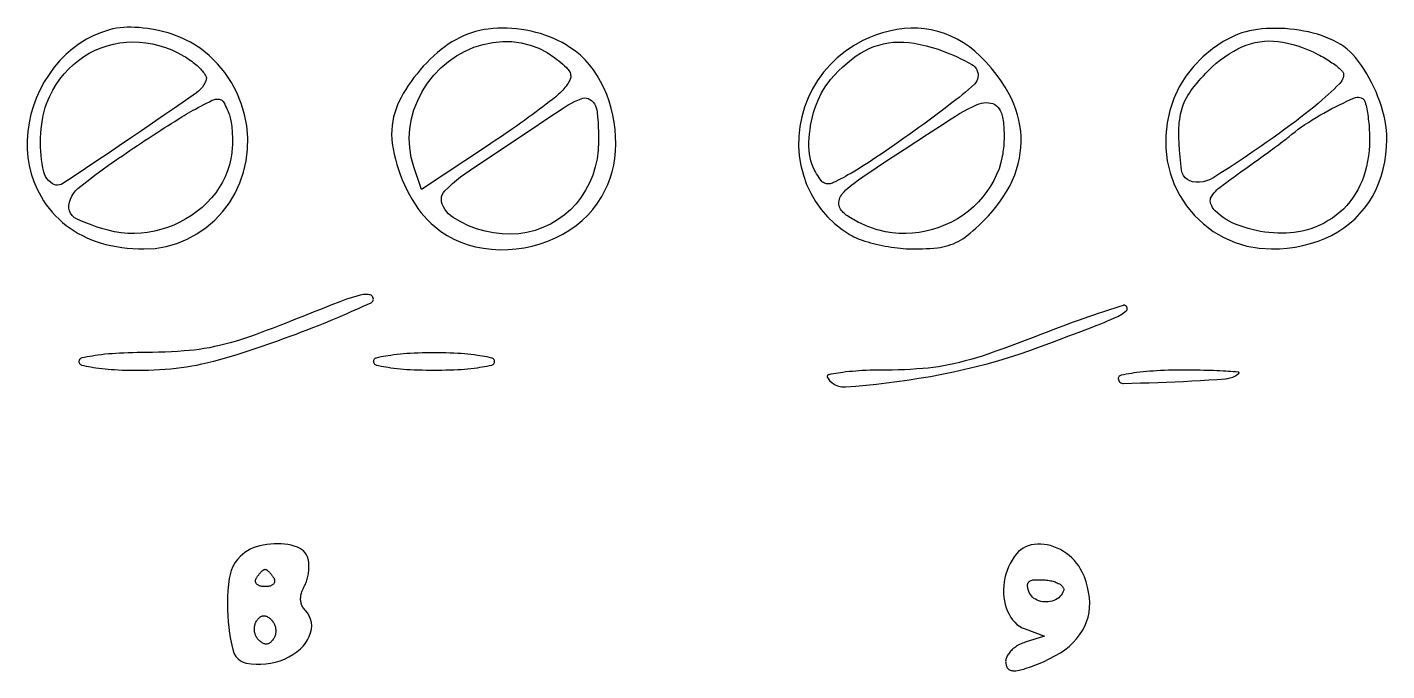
# Model space of a CAD drawing. Header units: millimetres. Extents: x -134 to 134, y -49 to 49.
# Drawn here: x 36.55 to 52.68, y 10.05 to 17.69 of the extents above; entities that cross this region are included whole.
import ezdxf

# ---------------------------------------------------------------- set-up
doc = ezdxf.new("R2010")
doc.units = ezdxf.units.MM
doc.header["$LTSCALE"] = 10
doc.header["$MEASUREMENT"] = 0

# ---------------------------------------------------------------- blocks, each defined once
blk = doc.blocks.new('DT0B-ULTRA_v_1')
at = {"color": 7, "linetype": 'Continuous', "lineweight": -3}
for points in [[(37.526, 17.662, 0), (37.431, 17.631, 0), (37.339, 17.594, 0), (37.251, 17.549, 0), (37.166, 17.496, 0), (37.086, 17.437, 0), (37.011, 17.372, 0), (36.938, 17.297, 0), (36.87, 17.218, 0), (36.808, 17.133, 0), (36.752, 17.045, 0), (36.702, 16.953, 0), (36.659, 16.857, 0), (36.623, 16.759, 0), (36.593, 16.659, 0), (36.571, 16.557, 0), (36.556, 16.453, 0), (36.549, 16.349, 0), (36.549, 16.245, 0), (36.556, 16.146, 0), (36.572, 16.049, 0), (36.596, 15.953, 0), (36.627, 15.859, 0), (36.667, 15.768, 0), (36.713, 15.681, 0), (36.743, 15.632, 0), (36.776, 15.585, 0), (36.811, 15.54, 0), (36.847, 15.496, 0), (36.886, 15.454, 0), (36.927, 15.414, 0), (36.969, 15.376, 0), (37.013, 15.34, 0), (37.058, 15.306, 0), (37.106, 15.275, 0), (37.154, 15.245, 0), (37.204, 15.218, 0), (37.258, 15.192, 0), (37.313, 15.169, 0), (37.369, 15.148, 0), (37.426, 15.129, 0), (37.484, 15.113, 0), (37.542, 15.1, 0), (37.607, 15.088, 0), (37.672, 15.078, 0), (37.737, 15.07, 0), (37.802, 15.065, 0), (37.868, 15.061, 0), (37.933, 15.06, 0), (38.066, 15.067, 0), (38.197, 15.089, 0), (38.325, 15.125, 0), (38.448, 15.175, 0), (38.564, 15.239, 0), (38.673, 15.314, 0), (38.775, 15.402, 0), (38.867, 15.501, 0), (38.948, 15.608, 0), (39.017, 15.724, 0), (39.073, 15.846, 0), (39.116, 15.973, 0), (39.146, 16.108, 0), (39.163, 16.245, 0), (39.166, 16.383, 0), (39.154, 16.52, 0), (39.129, 16.656, 0), (39.09, 16.788, 0), (39.038, 16.916, 0), (38.973, 17.038, 0), (38.896, 17.153, 0), (38.807, 17.259, 0), (38.709, 17.356, 0), (38.601, 17.442, 0), (38.564, 17.468, 0), (38.525, 17.493, 0), (38.486, 17.515, 0), (38.445, 17.536, 0), (38.404, 17.556, 0), (38.362, 17.574, 0), (38.315, 17.592, 0), (38.268, 17.608, 0), (38.22, 17.624, 0), (38.171, 17.637, 0), (38.122, 17.65, 0), (38.073, 17.66, 0), (38.024, 17.67, 0), (37.976, 17.677, 0), (37.927, 17.683, 0), (37.877, 17.688, 0), (37.828, 17.691, 0), (37.779, 17.693, 0), (37.736, 17.693, 0), (37.694, 17.69, 0), (37.651, 17.686, 0), (37.609, 17.68, 0), (37.567, 17.672, 0), (37.526, 17.662, 0)], [(41.728, 17.59, 0), (41.681, 17.568, 0), (41.635, 17.544, 0), (41.59, 17.518, 0), (41.546, 17.49, 0), (41.504, 17.46, 0), (41.463, 17.428, 0), (41.418, 17.391, 0), (41.374, 17.352, 0), (41.332, 17.312, 0), (41.29, 17.271, 0), (41.25, 17.229, 0), (41.212, 17.185, 0), (41.175, 17.141, 0), (41.139, 17.096, 0), (41.105, 17.049, 0), (41.072, 17.002, 0), (41.041, 16.953, 0), (41.011, 16.904, 0), (40.987, 16.86, 0), (40.965, 16.815, 0), (40.945, 16.77, 0), (40.927, 16.723, 0), (40.912, 16.676, 0), (40.898, 16.627, 0), (40.887, 16.576, 0), (40.879, 16.524, 0), (40.875, 16.471, 0), (40.874, 16.418, 0), (40.876, 16.365, 0), (40.881, 16.313, 0), (40.891, 16.25, 0), (40.904, 16.187, 0), (40.918, 16.125, 0), (40.935, 16.064, 0), (40.954, 16.003, 0), (40.975, 15.943, 0), (41, 15.882, 0), (41.026, 15.821, 0), (41.055, 15.762, 0), (41.085, 15.703, 0), (41.118, 15.646, 0), (41.153, 15.59, 0), (41.186, 15.541, 0), (41.222, 15.494, 0), (41.26, 15.449, 0), (41.3, 15.405, 0), (41.342, 15.364, 0), (41.386, 15.325, 0), (41.458, 15.269, 0), (41.534, 15.219, 0), (41.614, 15.176, 0), (41.697, 15.139, 0), (41.782, 15.109, 0), (41.87, 15.086, 0), (41.965, 15.068, 0), (42.061, 15.056, 0), (42.158, 15.051, 0), (42.255, 15.052, 0), (42.351, 15.06, 0), (42.447, 15.074, 0), (42.542, 15.094, 0), (42.636, 15.121, 0), (42.728, 15.153, 0), (42.817, 15.192, 0), (42.904, 15.236, 0), (42.988, 15.286, 0), (43.063, 15.339, 0), (43.134, 15.398, 0), (43.201, 15.461, 0), (43.262, 15.53, 0), (43.317, 15.604, 0), (43.367, 15.681, 0), (43.406, 15.752, 0), (43.439, 15.825, 0), (43.468, 15.9, 0), (43.491, 15.977, 0), (43.509, 16.055, 0), (43.522, 16.134, 0), (43.53, 16.22, 0), (43.534, 16.306, 0), (43.532, 16.393, 0), (43.526, 16.478, 0), (43.515, 16.564, 0), (43.5, 16.649, 0), (43.48, 16.731, 0), (43.455, 16.813, 0), (43.426, 16.893, 0), (43.392, 16.971, 0), (43.354, 17.047, 0), (43.312, 17.121, 0), (43.269, 17.186, 0), (43.222, 17.247, 0), (43.17, 17.305, 0), (43.114, 17.359, 0), (43.054, 17.408, 0), (42.99, 17.453, 0), (42.944, 17.482, 0), (42.896, 17.51, 0), (42.847, 17.535, 0), (42.797, 17.558, 0), (42.746, 17.579, 0), (42.694, 17.598, 0), (42.639, 17.616, 0), (42.584, 17.631, 0), (42.528, 17.645, 0), (42.471, 17.656, 0), (42.414, 17.665, 0), (42.357, 17.673, 0), (42.301, 17.678, 0), (42.245, 17.681, 0), (42.189, 17.681, 0), (42.133, 17.68, 0), (42.077, 17.677, 0), (42.021, 17.671, 0), (41.971, 17.664, 0), (41.921, 17.654, 0), (41.871, 17.642, 0), (41.823, 17.627, 0), (41.775, 17.61, 0), (41.728, 17.59, 0)], [(46.458, 17.53, 0), (46.354, 17.471, 0), (46.256, 17.405, 0), (46.163, 17.33, 0), (46.078, 17.247, 0), (46, 17.157, 0), (45.929, 17.061, 0), (45.868, 16.96, 0), (45.816, 16.853, 0), (45.774, 16.743, 0), (45.741, 16.629, 0), (45.718, 16.513, 0), (45.706, 16.395, 0), (45.704, 16.279, 0), (45.712, 16.164, 0), (45.731, 16.049, 0), (45.76, 15.937, 0), (45.799, 15.827, 0), (45.848, 15.722, 0), (45.905, 15.623, 0), (45.972, 15.529, 0), (46.047, 15.442, 0), (46.129, 15.363, 0), (46.219, 15.291, 0), (46.315, 15.228, 0), (46.338, 15.215, 0), (46.361, 15.203, 0), (46.385, 15.192, 0), (46.409, 15.182, 0), (46.434, 15.172, 0), (46.458, 15.164, 0), (46.491, 15.153, 0), (46.524, 15.143, 0), (46.558, 15.134, 0), (46.591, 15.125, 0), (46.624, 15.117, 0), (46.658, 15.109, 0), (46.694, 15.102, 0), (46.731, 15.095, 0), (46.767, 15.088, 0), (46.804, 15.082, 0), (46.84, 15.077, 0), (46.877, 15.072, 0), (46.911, 15.069, 0), (46.945, 15.066, 0), (46.979, 15.063, 0), (47.014, 15.061, 0), (47.048, 15.06, 0), (47.083, 15.06, 0), (47.128, 15.06, 0), (47.173, 15.062, 0), (47.218, 15.064, 0), (47.263, 15.067, 0), (47.308, 15.07, 0), (47.353, 15.075, 0), (47.385, 15.079, 0), (47.417, 15.084, 0), (47.448, 15.092, 0), (47.479, 15.1, 0), (47.51, 15.111, 0), (47.54, 15.122, 0), (47.569, 15.135, 0), (47.598, 15.15, 0), (47.626, 15.165, 0), (47.653, 15.182, 0), (47.68, 15.201, 0), (47.705, 15.22, 0), (47.74, 15.249, 0), (47.774, 15.278, 0), (47.808, 15.308, 0), (47.842, 15.339, 0), (47.874, 15.37, 0), (47.907, 15.402, 0), (47.958, 15.455, 0), (48.008, 15.512, 0), (48.055, 15.57, 0), (48.099, 15.63, 0), (48.141, 15.692, 0), (48.18, 15.755, 0), (48.213, 15.815, 0), (48.242, 15.877, 0), (48.268, 15.94, 0), (48.291, 16.004, 0), (48.31, 16.07, 0), (48.325, 16.137, 0), (48.335, 16.201, 0), (48.342, 16.265, 0), (48.345, 16.33, 0), (48.344, 16.395, 0), (48.34, 16.46, 0), (48.331, 16.524, 0), (48.319, 16.589, 0), (48.302, 16.653, 0), (48.283, 16.716, 0), (48.259, 16.778, 0), (48.233, 16.838, 0), (48.203, 16.897, 0), (48.155, 16.98, 0), (48.103, 17.059, 0), (48.047, 17.137, 0), (47.988, 17.211, 0), (47.925, 17.282, 0), (47.859, 17.35, 0), (47.796, 17.407, 0), (47.73, 17.459, 0), (47.66, 17.507, 0), (47.587, 17.549, 0), (47.512, 17.586, 0), (47.434, 17.617, 0), (47.357, 17.642, 0), (47.278, 17.661, 0), (47.198, 17.674, 0), (47.117, 17.68, 0), (47.036, 17.681, 0), (46.956, 17.676, 0), (46.869, 17.664, 0), (46.784, 17.647, 0), (46.7, 17.625, 0), (46.617, 17.598, 0), (46.537, 17.566, 0), (46.458, 17.53, 0)], [(50.877, 17.59, 0), (50.742, 17.521, 0), (50.616, 17.437, 0), (50.499, 17.341, 0), (50.394, 17.232, 0), (50.301, 17.112, 0), (50.222, 16.983, 0), (50.157, 16.846, 0), (50.109, 16.704, 0), (50.076, 16.557, 0), (50.06, 16.407, 0), (50.061, 16.256, 0), (50.078, 16.107, 0), (50.112, 15.964, 0), (50.161, 15.825, 0), (50.227, 15.694, 0), (50.307, 15.571, 0), (50.401, 15.458, 0), (50.507, 15.357, 0), (50.624, 15.269, 0), (50.75, 15.195, 0), (50.884, 15.137, 0), (51.024, 15.094, 0), (51.169, 15.069, 0), (51.315, 15.06, 0), (51.409, 15.063, 0), (51.502, 15.07, 0), (51.595, 15.083, 0), (51.688, 15.101, 0), (51.779, 15.124, 0), (51.868, 15.153, 0), (51.949, 15.183, 0), (52.027, 15.22, 0), (52.102, 15.262, 0), (52.174, 15.309, 0), (52.243, 15.362, 0), (52.307, 15.419, 0), (52.366, 15.479, 0), (52.421, 15.544, 0), (52.47, 15.612, 0), (52.514, 15.684, 0), (52.553, 15.758, 0), (52.587, 15.836, 0), (52.616, 15.92, 0), (52.641, 16.006, 0), (52.66, 16.094, 0), (52.673, 16.182, 0), (52.682, 16.271, 0), (52.684, 16.361, 0), (52.683, 16.417, 0), (52.679, 16.472, 0), (52.673, 16.527, 0), (52.664, 16.582, 0), (52.652, 16.637, 0), (52.639, 16.69, 0), (52.621, 16.75, 0), (52.601, 16.809, 0), (52.579, 16.867, 0), (52.556, 16.924, 0), (52.53, 16.981, 0), (52.503, 17.037, 0), (52.475, 17.089, 0), (52.446, 17.14, 0), (52.415, 17.19, 0), (52.382, 17.239, 0), (52.347, 17.287, 0), (52.311, 17.334, 0), (52.281, 17.369, 0), (52.248, 17.402, 0), (52.213, 17.433, 0), (52.176, 17.462, 0), (52.138, 17.488, 0), (52.097, 17.512, 0), (52.051, 17.535, 0), (52.005, 17.556, 0), (51.957, 17.576, 0), (51.909, 17.594, 0), (51.86, 17.609, 0), (51.81, 17.623, 0), (51.755, 17.636, 0), (51.7, 17.647, 0), (51.645, 17.657, 0), (51.589, 17.665, 0), (51.533, 17.671, 0), (51.477, 17.676, 0), (51.422, 17.678, 0), (51.367, 17.679, 0), (51.312, 17.678, 0), (51.257, 17.676, 0), (51.203, 17.672, 0), (51.148, 17.666, 0), (51.102, 17.659, 0), (51.055, 17.65, 0), (51.01, 17.638, 0), (50.965, 17.624, 0), (50.92, 17.608, 0), (50.877, 17.59, 0)], [(38.406, 17.35, 0), (38.426, 17.339, 0), (38.445, 17.327, 0), (38.464, 17.314, 0), (38.482, 17.301, 0), (38.501, 17.288, 0), (38.519, 17.275, 0), (38.534, 17.262, 0), (38.55, 17.25, 0), (38.565, 17.236, 0), (38.58, 17.223, 0), (38.594, 17.209, 0), (38.608, 17.194, 0), (38.619, 17.183, 0), (38.629, 17.171, 0), (38.638, 17.159, 0), (38.648, 17.146, 0), (38.657, 17.133, 0), (38.665, 17.12, 0), (38.67, 17.112, 0), (38.673, 17.104, 0), (38.675, 17.095, 0), (38.675, 17.086, 0), (38.674, 17.076, 0), (38.672, 17.068, 0), (38.66, 17.037, 0), (38.646, 17.008, 0), (38.628, 16.981, 0), (38.607, 16.956, 0), (38.583, 16.933, 0), (38.558, 16.913, 0), (38.428, 16.822, 0), (38.298, 16.732, 0), (38.168, 16.643, 0), (38.037, 16.553, 0), (37.907, 16.464, 0), (37.776, 16.376, 0), (37.642, 16.285, 0), (37.508, 16.195, 0), (37.374, 16.105, 0), (37.239, 16.015, 0), (37.105, 15.925, 0), (36.97, 15.836, 0), (36.951, 15.826, 0), (36.931, 15.82, 0), (36.91, 15.817, 0), (36.888, 15.819, 0), (36.868, 15.825, 0), (36.849, 15.834, 0), (36.824, 15.851, 0), (36.802, 15.872, 0), (36.783, 15.895, 0), (36.767, 15.921, 0), (36.755, 15.948, 0), (36.746, 15.977, 0), (36.735, 16.025, 0), (36.727, 16.073, 0), (36.719, 16.122, 0), (36.714, 16.17, 0), (36.71, 16.219, 0), (36.707, 16.268, 0), (36.707, 16.323, 0), (36.708, 16.378, 0), (36.71, 16.433, 0), (36.715, 16.487, 0), (36.721, 16.542, 0), (36.729, 16.596, 0), (36.738, 16.644, 0), (36.749, 16.691, 0), (36.763, 16.738, 0), (36.778, 16.784, 0), (36.796, 16.829, 0), (36.816, 16.874, 0), (36.852, 16.944, 0), (36.893, 17.012, 0), (36.938, 17.076, 0), (36.988, 17.138, 0), (37.041, 17.196, 0), (37.099, 17.25, 0), (37.158, 17.299, 0), (37.221, 17.344, 0), (37.286, 17.384, 0), (37.355, 17.419, 0), (37.426, 17.449, 0), (37.499, 17.473, 0), (37.573, 17.493, 0), (37.649, 17.507, 0), (37.726, 17.515, 0), (37.803, 17.518, 0), (37.881, 17.516, 0), (37.957, 17.508, 0), (38.036, 17.494, 0), (38.113, 17.475, 0), (38.19, 17.451, 0), (38.264, 17.422, 0), (38.336, 17.389, 0), (38.406, 17.35, 0)], [(42.811, 17.329, 0), (42.834, 17.311, 0), (42.858, 17.292, 0), (42.881, 17.273, 0), (42.904, 17.254, 0), (42.926, 17.234, 0), (42.948, 17.214, 0), (42.959, 17.203, 0), (42.969, 17.192, 0), (42.977, 17.18, 0), (42.984, 17.167, 0), (42.991, 17.153, 0), (42.995, 17.139, 0), (42.998, 17.126, 0), (42.999, 17.114, 0), (42.999, 17.101, 0), (42.997, 17.088, 0), (42.993, 17.076, 0), (42.988, 17.064, 0), (42.978, 17.046, 0), (42.967, 17.029, 0), (42.956, 17.011, 0), (42.944, 16.994, 0), (42.931, 16.978, 0), (42.918, 16.961, 0), (42.904, 16.944, 0), (42.888, 16.928, 0), (42.872, 16.911, 0), (42.856, 16.896, 0), (42.838, 16.881, 0), (42.821, 16.866, 0), (42.783, 16.836, 0), (42.744, 16.806, 0), (42.706, 16.777, 0), (42.667, 16.747, 0), (42.628, 16.718, 0), (42.589, 16.689, 0), (42.543, 16.654, 0), (42.496, 16.62, 0), (42.449, 16.586, 0), (42.402, 16.552, 0), (42.355, 16.519, 0), (42.307, 16.485, 0), (42.256, 16.45, 0), (42.205, 16.415, 0), (42.154, 16.38, 0), (42.103, 16.346, 0), (42.052, 16.312, 0), (42, 16.277, 0), (41.227, 15.767, 0), (41.137, 16.036, 0), (41.107, 16.147, 0), (41.088, 16.26, 0), (41.083, 16.375, 0), (41.089, 16.489, 0), (41.108, 16.603, 0), (41.139, 16.713, 0), (41.183, 16.824, 0), (41.237, 16.93, 0), (41.301, 17.03, 0), (41.375, 17.123, 0), (41.457, 17.209, 0), (41.548, 17.286, 0), (41.643, 17.352, 0), (41.745, 17.408, 0), (41.851, 17.454, 0), (41.962, 17.488, 0), (42.076, 17.511, 0), (42.191, 17.523, 0), (42.301, 17.522, 0), (42.411, 17.508, 0), (42.518, 17.481, 0), (42.621, 17.442, 0), (42.719, 17.391, 0), (42.811, 17.329, 0)], [(47.497, 17.378, 0), (47.541, 17.359, 0), (47.586, 17.339, 0), (47.63, 17.318, 0), (47.674, 17.296, 0), (47.717, 17.273, 0), (47.76, 17.25, 0), (47.778, 17.237, 0), (47.795, 17.222, 0), (47.809, 17.204, 0), (47.82, 17.185, 0), (47.828, 17.163, 0), (47.833, 17.141, 0), (47.834, 17.119, 0), (47.832, 17.096, 0), (47.826, 17.075, 0), (47.817, 17.054, 0), (47.805, 17.035, 0), (47.79, 17.018, 0), (47.755, 16.985, 0), (47.72, 16.952, 0), (47.683, 16.92, 0), (47.646, 16.889, 0), (47.609, 16.859, 0), (47.57, 16.829, 0), (47.507, 16.781, 0), (47.443, 16.733, 0), (47.38, 16.685, 0), (47.316, 16.638, 0), (47.252, 16.59, 0), (47.188, 16.543, 0), (47.13, 16.501, 0), (47.071, 16.458, 0), (47.013, 16.416, 0), (46.954, 16.375, 0), (46.895, 16.333, 0), (46.836, 16.292, 0), (46.785, 16.257, 0), (46.734, 16.222, 0), (46.683, 16.187, 0), (46.632, 16.153, 0), (46.58, 16.118, 0), (46.529, 16.084, 0), (46.49, 16.059, 0), (46.45, 16.034, 0), (46.41, 16.009, 0), (46.37, 15.985, 0), (46.33, 15.961, 0), (46.289, 15.938, 0), (46.261, 15.922, 0), (46.233, 15.906, 0), (46.204, 15.891, 0), (46.175, 15.876, 0), (46.146, 15.861, 0), (46.117, 15.847, 0), (46.104, 15.841, 0), (46.091, 15.837, 0), (46.077, 15.834, 0), (46.063, 15.833, 0), (46.049, 15.833, 0), (46.035, 15.834, 0), (46.022, 15.837, 0), (46.01, 15.841, 0), (45.999, 15.847, 0), (45.989, 15.854, 0), (45.98, 15.862, 0), (45.971, 15.872, 0), (45.957, 15.892, 0), (45.944, 15.912, 0), (45.931, 15.933, 0), (45.918, 15.953, 0), (45.906, 15.974, 0), (45.894, 15.996, 0), (45.877, 16.032, 0), (45.861, 16.069, 0), (45.849, 16.108, 0), (45.839, 16.147, 0), (45.833, 16.187, 0), (45.829, 16.228, 0), (45.827, 16.277, 0), (45.827, 16.327, 0), (45.829, 16.377, 0), (45.833, 16.427, 0), (45.839, 16.476, 0), (45.846, 16.526, 0), (45.856, 16.577, 0), (45.868, 16.628, 0), (45.882, 16.679, 0), (45.898, 16.729, 0), (45.916, 16.779, 0), (45.935, 16.827, 0), (45.955, 16.871, 0), (45.977, 16.914, 0), (46.001, 16.955, 0), (46.027, 16.995, 0), (46.055, 17.034, 0), (46.084, 17.072, 0), (46.13, 17.124, 0), (46.178, 17.174, 0), (46.227, 17.222, 0), (46.279, 17.267, 0), (46.333, 17.311, 0), (46.388, 17.352, 0), (46.437, 17.385, 0), (46.489, 17.414, 0), (46.542, 17.44, 0), (46.597, 17.462, 0), (46.654, 17.48, 0), (46.711, 17.495, 0), (46.771, 17.506, 0), (46.831, 17.513, 0), (46.892, 17.516, 0), (46.953, 17.515, 0), (47.014, 17.511, 0), (47.074, 17.502, 0), (47.146, 17.488, 0), (47.218, 17.471, 0), (47.289, 17.452, 0), (47.359, 17.43, 0), (47.428, 17.405, 0), (47.497, 17.378, 0)], [(51.867, 17.37, 0), (51.887, 17.36, 0), (51.907, 17.349, 0), (51.926, 17.339, 0), (51.945, 17.327, 0), (51.965, 17.316, 0), (51.984, 17.304, 0), (52, 17.294, 0), (52.017, 17.283, 0), (52.033, 17.271, 0), (52.05, 17.26, 0), (52.066, 17.248, 0), (52.082, 17.236, 0), (52.094, 17.226, 0), (52.106, 17.215, 0), (52.118, 17.205, 0), (52.13, 17.194, 0), (52.142, 17.183, 0), (52.153, 17.172, 0), (52.158, 17.167, 0), (52.163, 17.16, 0), (52.166, 17.154, 0), (52.169, 17.146, 0), (52.17, 17.139, 0), (52.171, 17.131, 0), (52.169, 17.112, 0), (52.166, 17.093, 0), (52.159, 17.074, 0), (52.151, 17.057, 0), (52.14, 17.04, 0), (52.127, 17.026, 0), (52.093, 16.992, 0), (52.059, 16.958, 0), (52.024, 16.925, 0), (51.989, 16.893, 0), (51.954, 16.861, 0), (51.918, 16.829, 0), (51.868, 16.786, 0), (51.818, 16.745, 0), (51.768, 16.703, 0), (51.717, 16.663, 0), (51.665, 16.623, 0), (51.613, 16.583, 0), (51.544, 16.532, 0), (51.475, 16.481, 0), (51.405, 16.43, 0), (51.335, 16.38, 0), (51.265, 16.33, 0), (51.194, 16.281, 0), (51.1, 16.215, 0), (51.005, 16.151, 0), (50.909, 16.087, 0), (50.813, 16.025, 0), (50.716, 15.963, 0), (50.619, 15.902, 0), (50.582, 15.882, 0), (50.544, 15.867, 0), (50.504, 15.857, 0), (50.463, 15.852, 0), (50.421, 15.852, 0), (50.38, 15.858, 0), (50.348, 15.867, 0), (50.318, 15.884, 0), (50.292, 15.906, 0), (50.272, 15.932, 0), (50.257, 15.963, 0), (50.249, 15.996, 0), (50.24, 16.074, 0), (50.232, 16.152, 0), (50.225, 16.231, 0), (50.221, 16.309, 0), (50.218, 16.388, 0), (50.217, 16.467, 0), (50.218, 16.499, 0), (50.22, 16.531, 0), (50.222, 16.563, 0), (50.226, 16.595, 0), (50.231, 16.627, 0), (50.236, 16.659, 0), (50.243, 16.688, 0), (50.25, 16.716, 0), (50.259, 16.744, 0), (50.269, 16.772, 0), (50.28, 16.799, 0), (50.293, 16.826, 0), (50.308, 16.855, 0), (50.324, 16.883, 0), (50.341, 16.911, 0), (50.359, 16.938, 0), (50.378, 16.964, 0), (50.398, 16.99, 0), (50.425, 17.022, 0), (50.452, 17.054, 0), (50.48, 17.086, 0), (50.508, 17.117, 0), (50.537, 17.148, 0), (50.567, 17.178, 0), (50.613, 17.222, 0), (50.66, 17.264, 0), (50.71, 17.304, 0), (50.761, 17.341, 0), (50.813, 17.377, 0), (50.867, 17.41, 0), (50.915, 17.437, 0), (50.965, 17.46, 0), (51.016, 17.48, 0), (51.068, 17.497, 0), (51.122, 17.51, 0), (51.176, 17.52, 0), (51.231, 17.526, 0), (51.286, 17.529, 0), (51.341, 17.528, 0), (51.396, 17.524, 0), (51.451, 17.516, 0), (51.505, 17.505, 0), (51.568, 17.489, 0), (51.63, 17.47, 0), (51.69, 17.449, 0), (51.75, 17.425, 0), (51.809, 17.399, 0), (51.867, 17.37, 0)], [(38.966, 16.13, 0), (38.949, 16.058, 0), (38.927, 15.987, 0), (38.9, 15.918, 0), (38.867, 15.851, 0), (38.829, 15.788, 0), (38.786, 15.727, 0), (38.736, 15.666, 0), (38.682, 15.608, 0), (38.625, 15.554, 0), (38.564, 15.504, 0), (38.5, 15.458, 0), (38.433, 15.416, 0), (38.362, 15.377, 0), (38.289, 15.344, 0), (38.213, 15.314, 0), (38.136, 15.29, 0), (38.058, 15.27, 0), (37.978, 15.256, 0), (37.9, 15.247, 0), (37.821, 15.243, 0), (37.742, 15.245, 0), (37.664, 15.252, 0), (37.586, 15.264, 0), (37.509, 15.282, 0), (37.445, 15.3, 0), (37.381, 15.32, 0), (37.318, 15.342, 0), (37.256, 15.366, 0), (37.195, 15.391, 0), (37.134, 15.418, 0), (37.106, 15.435, 0), (37.083, 15.456, 0), (37.064, 15.483, 0), (37.051, 15.512, 0), (37.044, 15.543, 0), (37.044, 15.576, 0), (37.05, 15.614, 0), (37.061, 15.651, 0), (37.078, 15.687, 0), (37.098, 15.72, 0), (37.123, 15.75, 0), (37.151, 15.776, 0), (37.222, 15.834, 0), (37.294, 15.89, 0), (37.366, 15.946, 0), (37.44, 16, 0), (37.514, 16.053, 0), (37.588, 16.106, 0), (37.633, 16.137, 0), (37.678, 16.167, 0), (37.723, 16.198, 0), (37.768, 16.228, 0), (37.813, 16.259, 0), (37.858, 16.289, 0), (37.904, 16.319, 0), (37.95, 16.35, 0), (37.996, 16.38, 0), (38.043, 16.41, 0), (38.089, 16.44, 0), (38.135, 16.47, 0), (38.176, 16.497, 0), (38.218, 16.523, 0), (38.259, 16.549, 0), (38.3, 16.575, 0), (38.342, 16.601, 0), (38.383, 16.627, 0), (38.41, 16.643, 0), (38.437, 16.659, 0), (38.464, 16.675, 0), (38.491, 16.691, 0), (38.518, 16.706, 0), (38.545, 16.721, 0), (38.578, 16.739, 0), (38.611, 16.757, 0), (38.645, 16.774, 0), (38.678, 16.791, 0), (38.712, 16.808, 0), (38.745, 16.825, 0), (38.758, 16.83, 0), (38.771, 16.834, 0), (38.785, 16.837, 0), (38.799, 16.839, 0), (38.813, 16.839, 0), (38.827, 16.838, 0), (38.838, 16.836, 0), (38.849, 16.831, 0), (38.859, 16.826, 0), (38.868, 16.818, 0), (38.876, 16.81, 0), (38.882, 16.8, 0), (38.893, 16.779, 0), (38.904, 16.757, 0), (38.914, 16.736, 0), (38.924, 16.714, 0), (38.933, 16.692, 0), (38.942, 16.67, 0), (38.948, 16.652, 0), (38.953, 16.635, 0), (38.958, 16.617, 0), (38.963, 16.599, 0), (38.966, 16.581, 0), (38.97, 16.562, 0), (38.973, 16.539, 0), (38.976, 16.515, 0), (38.978, 16.491, 0), (38.98, 16.467, 0), (38.982, 16.444, 0), (38.983, 16.42, 0), (38.984, 16.395, 0), (38.985, 16.369, 0), (38.985, 16.344, 0), (38.984, 16.319, 0), (38.984, 16.293, 0), (38.982, 16.268, 0), (38.981, 16.245, 0), (38.979, 16.222, 0), (38.976, 16.199, 0), (38.973, 16.176, 0), (38.97, 16.153, 0), (38.966, 16.13, 0)], [(43.33, 16.331, 0), (43.326, 16.231, 0), (43.312, 16.131, 0), (43.291, 16.033, 0), (43.261, 15.937, 0), (43.222, 15.845, 0), (43.176, 15.756, 0), (43.124, 15.673, 0), (43.063, 15.597, 0), (42.996, 15.526, 0), (42.923, 15.462, 0), (42.844, 15.405, 0), (42.759, 15.356, 0), (42.67, 15.314, 0), (42.576, 15.281, 0), (42.48, 15.257, 0), (42.383, 15.241, 0), (42.284, 15.235, 0), (42.185, 15.238, 0), (42.083, 15.25, 0), (41.982, 15.271, 0), (41.883, 15.3, 0), (41.787, 15.336, 0), (41.694, 15.381, 0), (41.605, 15.433, 0), (41.576, 15.453, 0), (41.55, 15.477, 0), (41.526, 15.503, 0), (41.506, 15.531, 0), (41.488, 15.561, 0), (41.474, 15.593, 0), (41.466, 15.621, 0), (41.464, 15.649, 0), (41.467, 15.677, 0), (41.475, 15.704, 0), (41.489, 15.729, 0), (41.507, 15.751, 0), (41.551, 15.794, 0), (41.597, 15.836, 0), (41.645, 15.876, 0), (41.693, 15.915, 0), (41.743, 15.952, 0), (41.793, 15.987, 0), (41.977, 16.111, 0), (42.161, 16.234, 0), (42.345, 16.357, 0), (42.529, 16.48, 0), (42.714, 16.603, 0), (42.898, 16.725, 0), (42.934, 16.748, 0), (42.97, 16.77, 0), (43.007, 16.79, 0), (43.045, 16.809, 0), (43.083, 16.827, 0), (43.122, 16.844, 0), (43.143, 16.851, 0), (43.165, 16.853, 0), (43.187, 16.851, 0), (43.208, 16.846, 0), (43.228, 16.836, 0), (43.246, 16.823, 0), (43.264, 16.804, 0), (43.28, 16.783, 0), (43.293, 16.76, 0), (43.303, 16.735, 0), (43.311, 16.71, 0), (43.314, 16.684, 0), (43.319, 16.625, 0), (43.323, 16.566, 0), (43.326, 16.508, 0), (43.328, 16.449, 0), (43.329, 16.39, 0), (43.33, 16.331, 0)], [(48.121, 16.163, 0), (48.104, 16.087, 0), (48.082, 16.013, 0), (48.054, 15.942, 0), (48.021, 15.872, 0), (47.982, 15.805, 0), (47.939, 15.741, 0), (47.89, 15.678, 0), (47.837, 15.618, 0), (47.78, 15.562, 0), (47.72, 15.51, 0), (47.656, 15.462, 0), (47.589, 15.419, 0), (47.518, 15.379, 0), (47.445, 15.345, 0), (47.369, 15.315, 0), (47.292, 15.29, 0), (47.214, 15.27, 0), (47.134, 15.256, 0), (47.055, 15.246, 0), (46.975, 15.243, 0), (46.895, 15.244, 0), (46.815, 15.252, 0), (46.736, 15.264, 0), (46.658, 15.282, 0), (46.636, 15.288, 0), (46.614, 15.295, 0), (46.591, 15.302, 0), (46.569, 15.31, 0), (46.548, 15.318, 0), (46.526, 15.326, 0), (46.504, 15.335, 0), (46.482, 15.345, 0), (46.46, 15.355, 0), (46.438, 15.365, 0), (46.416, 15.376, 0), (46.395, 15.387, 0), (46.375, 15.397, 0), (46.356, 15.408, 0), (46.338, 15.419, 0), (46.319, 15.43, 0), (46.301, 15.442, 0), (46.282, 15.454, 0), (46.27, 15.463, 0), (46.257, 15.473, 0), (46.245, 15.484, 0), (46.234, 15.494, 0), (46.223, 15.506, 0), (46.212, 15.518, 0), (46.202, 15.532, 0), (46.194, 15.547, 0), (46.188, 15.563, 0), (46.183, 15.579, 0), (46.181, 15.597, 0), (46.181, 15.614, 0), (46.184, 15.632, 0), (46.188, 15.65, 0), (46.194, 15.667, 0), (46.201, 15.683, 0), (46.211, 15.699, 0), (46.222, 15.713, 0), (46.243, 15.737, 0), (46.266, 15.76, 0), (46.289, 15.782, 0), (46.313, 15.803, 0), (46.337, 15.823, 0), (46.363, 15.842, 0), (46.415, 15.879, 0), (46.467, 15.915, 0), (46.519, 15.951, 0), (46.571, 15.987, 0), (46.624, 16.023, 0), (46.677, 16.058, 0), (46.816, 16.15, 0), (46.956, 16.242, 0), (47.095, 16.333, 0), (47.235, 16.424, 0), (47.375, 16.515, 0), (47.515, 16.606, 0), (47.564, 16.637, 0), (47.614, 16.667, 0), (47.665, 16.696, 0), (47.717, 16.723, 0), (47.769, 16.749, 0), (47.822, 16.774, 0), (47.848, 16.784, 0), (47.875, 16.792, 0), (47.902, 16.796, 0), (47.93, 16.798, 0), (47.958, 16.796, 0), (47.986, 16.792, 0), (48.009, 16.785, 0), (48.031, 16.775, 0), (48.052, 16.761, 0), (48.07, 16.744, 0), (48.085, 16.725, 0), (48.097, 16.704, 0), (48.104, 16.688, 0), (48.11, 16.672, 0), (48.116, 16.656, 0), (48.12, 16.639, 0), (48.124, 16.623, 0), (48.127, 16.606, 0), (48.131, 16.583, 0), (48.134, 16.56, 0), (48.136, 16.536, 0), (48.138, 16.513, 0), (48.14, 16.489, 0), (48.141, 16.466, 0), (48.142, 16.44, 0), (48.143, 16.414, 0), (48.143, 16.388, 0), (48.142, 16.362, 0), (48.141, 16.337, 0), (48.14, 16.311, 0), (48.138, 16.286, 0), (48.136, 16.261, 0), (48.133, 16.236, 0), (48.129, 16.212, 0), (48.126, 16.187, 0), (48.121, 16.163, 0)], [(52.479, 16.353, 0), (52.478, 16.29, 0), (52.473, 16.227, 0), (52.466, 16.164, 0), (52.456, 16.102, 0), (52.443, 16.04, 0), (52.428, 15.979, 0), (52.41, 15.923, 0), (52.39, 15.868, 0), (52.366, 15.815, 0), (52.34, 15.762, 0), (52.31, 15.712, 0), (52.278, 15.663, 0), (52.244, 15.618, 0), (52.208, 15.575, 0), (52.169, 15.534, 0), (52.127, 15.496, 0), (52.084, 15.46, 0), (52.038, 15.427, 0), (51.99, 15.396, 0), (51.94, 15.367, 0), (51.889, 15.342, 0), (51.836, 15.32, 0), (51.782, 15.3, 0), (51.727, 15.284, 0), (51.68, 15.272, 0), (51.633, 15.263, 0), (51.586, 15.256, 0), (51.538, 15.251, 0), (51.49, 15.247, 0), (51.441, 15.246, 0), (51.39, 15.247, 0), (51.338, 15.25, 0), (51.286, 15.254, 0), (51.235, 15.26, 0), (51.184, 15.269, 0), (51.133, 15.278, 0), (51.085, 15.289, 0), (51.037, 15.302, 0), (50.99, 15.317, 0), (50.943, 15.333, 0), (50.897, 15.351, 0), (50.851, 15.37, 0), (50.814, 15.389, 0), (50.778, 15.409, 0), (50.743, 15.432, 0), (50.709, 15.457, 0), (50.677, 15.483, 0), (50.647, 15.512, 0), (50.635, 15.525, 0), (50.624, 15.539, 0), (50.614, 15.554, 0), (50.606, 15.57, 0), (50.599, 15.586, 0), (50.593, 15.603, 0), (50.59, 15.617, 0), (50.589, 15.632, 0), (50.59, 15.647, 0), (50.593, 15.661, 0), (50.599, 15.675, 0), (50.606, 15.688, 0), (50.62, 15.707, 0), (50.634, 15.726, 0), (50.65, 15.744, 0), (50.666, 15.76, 0), (50.684, 15.776, 0), (50.702, 15.791, 0), (50.743, 15.822, 0), (50.784, 15.853, 0), (50.825, 15.884, 0), (50.867, 15.914, 0), (50.908, 15.944, 0), (50.95, 15.974, 0), (50.981, 15.995, 0), (51.011, 16.016, 0), (51.041, 16.038, 0), (51.071, 16.059, 0), (51.101, 16.081, 0), (51.131, 16.102, 0), (51.16, 16.123, 0), (51.189, 16.144, 0), (51.217, 16.164, 0), (51.246, 16.185, 0), (51.275, 16.206, 0), (51.303, 16.227, 0), (51.327, 16.245, 0), (51.352, 16.263, 0), (51.376, 16.28, 0), (51.4, 16.298, 0), (51.424, 16.316, 0), (51.448, 16.334, 0), (51.46, 16.343, 0), (51.472, 16.353, 0), (51.485, 16.362, 0), (51.497, 16.372, 0), (51.509, 16.382, 0), (51.52, 16.391, 0), (51.558, 16.422, 0), (51.596, 16.452, 0), (51.634, 16.481, 0), (51.673, 16.509, 0), (51.713, 16.537, 0), (51.753, 16.563, 0), (51.799, 16.592, 0), (51.845, 16.62, 0), (51.891, 16.648, 0), (51.938, 16.674, 0), (51.986, 16.701, 0), (52.033, 16.726, 0), (52.077, 16.748, 0), (52.121, 16.77, 0), (52.165, 16.792, 0), (52.209, 16.813, 0), (52.254, 16.834, 0), (52.299, 16.854, 0), (52.314, 16.86, 0), (52.331, 16.863, 0), (52.347, 16.863, 0), (52.364, 16.86, 0), (52.38, 16.855, 0), (52.395, 16.848, 0), (52.402, 16.842, 0), (52.409, 16.836, 0), (52.415, 16.829, 0), (52.421, 16.821, 0), (52.425, 16.812, 0), (52.428, 16.803, 0), (52.433, 16.783, 0), (52.438, 16.763, 0), (52.442, 16.742, 0), (52.447, 16.722, 0), (52.451, 16.701, 0), (52.454, 16.681, 0), (52.458, 16.655, 0), (52.462, 16.63, 0), (52.465, 16.604, 0), (52.468, 16.578, 0), (52.471, 16.552, 0), (52.473, 16.526, 0), (52.475, 16.497, 0), (52.476, 16.469, 0), (52.477, 16.44, 0), (52.478, 16.411, 0), (52.479, 16.382, 0), (52.479, 16.353, 0)], [(39.629, 14.184, 0), (39.548, 14.152, 0), (39.467, 14.12, 0), (39.385, 14.09, 0), (39.304, 14.06, 0), (39.222, 14.03, 0), (39.139, 14.002, 0), (39.079, 13.982, 0), (39.018, 13.963, 0), (38.956, 13.945, 0), (38.894, 13.929, 0), (38.832, 13.914, 0), (38.77, 13.9, 0), (38.711, 13.888, 0), (38.651, 13.877, 0), (38.591, 13.868, 0), (38.531, 13.86, 0), (38.471, 13.854, 0), (38.41, 13.849, 0), (38.335, 13.843, 0), (38.26, 13.839, 0), (38.185, 13.836, 0), (38.109, 13.833, 0), (38.034, 13.831, 0), (37.959, 13.83, 0), (37.906, 13.83, 0), (37.853, 13.829, 0), (37.801, 13.828, 0), (37.748, 13.826, 0), (37.695, 13.824, 0), (37.643, 13.822, 0), (37.6, 13.819, 0), (37.557, 13.816, 0), (37.515, 13.813, 0), (37.472, 13.809, 0), (37.43, 13.804, 0), (37.388, 13.798, 0), (37.356, 13.794, 0), (37.324, 13.789, 0), (37.292, 13.784, 0), (37.26, 13.778, 0), (37.228, 13.772, 0), (37.196, 13.766, 0), (37.188, 13.763, 0), (37.18, 13.759, 0), (37.173, 13.753, 0), (37.168, 13.746, 0), (37.164, 13.737, 0), (37.162, 13.729, 0), (37.162, 13.724, 0), (37.163, 13.715, 0), (37.166, 13.706, 0), (37.17, 13.699, 0), (37.176, 13.692, 0), (37.183, 13.687, 0), (37.191, 13.683, 0), (37.195, 13.682, 0), (37.222, 13.676, 0), (37.25, 13.67, 0), (37.278, 13.664, 0), (37.306, 13.659, 0), (37.334, 13.654, 0), (37.362, 13.65, 0), (37.399, 13.645, 0), (37.436, 13.64, 0), (37.473, 13.636, 0), (37.51, 13.632, 0), (37.547, 13.629, 0), (37.584, 13.627, 0), (37.63, 13.624, 0), (37.675, 13.622, 0), (37.72, 13.621, 0), (37.765, 13.62, 0), (37.811, 13.619, 0), (37.856, 13.619, 0), (37.922, 13.619, 0), (37.988, 13.62, 0), (38.055, 13.623, 0), (38.121, 13.627, 0), (38.187, 13.631, 0), (38.253, 13.637, 0), (38.315, 13.644, 0), (38.377, 13.652, 0), (38.439, 13.661, 0), (38.501, 13.671, 0), (38.562, 13.682, 0), (38.623, 13.695, 0), (38.694, 13.711, 0), (38.764, 13.728, 0), (38.834, 13.746, 0), (38.904, 13.766, 0), (38.973, 13.786, 0), (39.042, 13.808, 0), (39.136, 13.838, 0), (39.23, 13.869, 0), (39.324, 13.901, 0), (39.417, 13.933, 0), (39.51, 13.966, 0), (39.603, 14, 0), (39.671, 14.025, 0), (39.739, 14.05, 0), (39.806, 14.075, 0), (39.873, 14.101, 0), (39.94, 14.127, 0), (40.007, 14.153, 0), (40.064, 14.175, 0), (40.121, 14.198, 0), (40.178, 14.222, 0), (40.235, 14.246, 0), (40.291, 14.27, 0), (40.348, 14.295, 0), (40.395, 14.316, 0), (40.442, 14.337, 0), (40.489, 14.358, 0), (40.536, 14.379, 0), (40.583, 14.4, 0), (40.63, 14.422, 0), (40.638, 14.427, 0), (40.644, 14.432, 0), (40.65, 14.439, 0), (40.654, 14.447, 0), (40.656, 14.456, 0), (40.657, 14.465, 0), (40.656, 14.476, 0), (40.652, 14.486, 0), (40.647, 14.496, 0), (40.639, 14.504, 0), (40.63, 14.511, 0), (40.62, 14.516, 0), (40.613, 14.517, 0), (40.594, 14.52, 0), (40.576, 14.521, 0), (40.557, 14.521, 0), (40.538, 14.52, 0), (40.52, 14.517, 0), (40.501, 14.512, 0), (40.46, 14.501, 0), (40.42, 14.489, 0), (40.379, 14.476, 0), (40.339, 14.462, 0), (40.299, 14.447, 0), (40.259, 14.432, 0), (40.154, 14.391, 0), (40.049, 14.35, 0), (39.944, 14.309, 0), (39.839, 14.267, 0), (39.734, 14.225, 0), (39.629, 14.184, 0)], [(48.521, 14.022, 0), (48.426, 13.986, 0), (48.331, 13.95, 0), (48.236, 13.914, 0), (48.14, 13.879, 0), (48.044, 13.845, 0), (47.948, 13.812, 0), (47.882, 13.789, 0), (47.815, 13.768, 0), (47.748, 13.749, 0), (47.681, 13.73, 0), (47.613, 13.713, 0), (47.545, 13.697, 0), (47.484, 13.684, 0), (47.424, 13.672, 0), (47.363, 13.662, 0), (47.302, 13.653, 0), (47.24, 13.646, 0), (47.179, 13.64, 0), (47.106, 13.635, 0), (47.033, 13.63, 0), (46.96, 13.626, 0), (46.888, 13.624, 0), (46.815, 13.622, 0), (46.742, 13.622, 0), (46.694, 13.621, 0), (46.647, 13.621, 0), (46.6, 13.62, 0), (46.552, 13.619, 0), (46.505, 13.617, 0), (46.458, 13.615, 0), (46.419, 13.613, 0), (46.381, 13.61, 0), (46.342, 13.607, 0), (46.304, 13.604, 0), (46.266, 13.6, 0), (46.227, 13.595, 0), (46.2, 13.591, 0), (46.172, 13.587, 0), (46.144, 13.582, 0), (46.116, 13.578, 0), (46.088, 13.572, 0), (46.061, 13.567, 0), (46.056, 13.565, 0), (46.052, 13.563, 0), (46.048, 13.56, 0), (46.045, 13.556, 0), (46.043, 13.551, 0), (46.042, 13.546, 0), (46.042, 13.542, 0), (46.043, 13.537, 0), (46.045, 13.532, 0), (46.045, 13.532, 0), (46.071, 13.498, 0), (46.102, 13.469, 0), (46.138, 13.447, 0), (46.177, 13.431, 0), (46.218, 13.423, 0), (46.26, 13.422, 0), (46.383, 13.432, 0), (46.505, 13.443, 0), (46.627, 13.456, 0), (46.748, 13.47, 0), (46.87, 13.485, 0), (46.992, 13.502, 0), (47.129, 13.524, 0), (47.267, 13.547, 0), (47.404, 13.573, 0), (47.541, 13.601, 0), (47.677, 13.632, 0), (47.812, 13.664, 0), (47.941, 13.697, 0), (48.069, 13.733, 0), (48.196, 13.771, 0), (48.322, 13.812, 0), (48.448, 13.855, 0), (48.573, 13.9, 0), (48.685, 13.943, 0), (48.798, 13.985, 0), (48.91, 14.028, 0), (49.023, 14.07, 0), (49.135, 14.113, 0), (49.247, 14.156, 0), (49.289, 14.172, 0), (49.33, 14.188, 0), (49.371, 14.206, 0), (49.411, 14.223, 0), (49.452, 14.241, 0), (49.492, 14.26, 0), (49.51, 14.269, 0), (49.527, 14.279, 0), (49.544, 14.289, 0), (49.56, 14.301, 0), (49.576, 14.313, 0), (49.591, 14.326, 0), (49.597, 14.332, 0), (49.601, 14.339, 0), (49.603, 14.346, 0), (49.604, 14.354, 0), (49.603, 14.362, 0), (49.6, 14.37, 0), (49.597, 14.376, 0), (49.592, 14.381, 0), (49.587, 14.386, 0), (49.581, 14.389, 0), (49.574, 14.391, 0), (49.568, 14.392, 0), (49.561, 14.392, 0), (49.554, 14.39, 0), (49.505, 14.374, 0), (49.456, 14.358, 0), (49.407, 14.342, 0), (49.358, 14.326, 0), (49.309, 14.309, 0), (49.26, 14.293, 0), (49.203, 14.274, 0), (49.146, 14.254, 0), (49.089, 14.234, 0), (49.032, 14.214, 0), (48.975, 14.193, 0), (48.918, 14.173, 0), (48.852, 14.148, 0), (48.786, 14.123, 0), (48.72, 14.098, 0), (48.653, 14.073, 0), (48.587, 14.048, 0), (48.521, 14.022, 0)], [(40.657, 13.724, 0), (40.658, 13.715, 0), (40.661, 13.706, 0), (40.665, 13.699, 0), (40.671, 13.692, 0), (40.678, 13.687, 0), (40.687, 13.683, 0), (40.69, 13.682, 0), (40.719, 13.676, 0), (40.748, 13.67, 0), (40.776, 13.664, 0), (40.805, 13.659, 0), (40.834, 13.655, 0), (40.863, 13.65, 0), (40.901, 13.645, 0), (40.939, 13.641, 0), (40.978, 13.637, 0), (41.016, 13.633, 0), (41.055, 13.63, 0), (41.093, 13.628, 0), (41.141, 13.626, 0), (41.188, 13.624, 0), (41.235, 13.623, 0), (41.282, 13.622, 0), (41.329, 13.621, 0), (41.377, 13.621, 0), (41.424, 13.621, 0), (41.471, 13.622, 0), (41.518, 13.623, 0), (41.566, 13.624, 0), (41.613, 13.626, 0), (41.66, 13.628, 0), (41.699, 13.63, 0), (41.737, 13.633, 0), (41.776, 13.637, 0), (41.814, 13.641, 0), (41.852, 13.645, 0), (41.891, 13.65, 0), (41.92, 13.655, 0), (41.948, 13.659, 0), (41.977, 13.664, 0), (42.006, 13.67, 0), (42.034, 13.676, 0), (42.063, 13.682, 0), (42.071, 13.685, 0), (42.079, 13.689, 0), (42.086, 13.696, 0), (42.091, 13.703, 0), (42.094, 13.711, 0), (42.096, 13.72, 0), (42.096, 13.724, 0), (42.095, 13.733, 0), (42.093, 13.741, 0), (42.088, 13.749, 0), (42.082, 13.755, 0), (42.075, 13.761, 0), (42.067, 13.764, 0), (42.063, 13.765, 0), (42.034, 13.772, 0), (42.006, 13.778, 0), (41.977, 13.783, 0), (41.948, 13.788, 0), (41.92, 13.793, 0), (41.891, 13.797, 0), (41.852, 13.802, 0), (41.814, 13.807, 0), (41.776, 13.811, 0), (41.737, 13.814, 0), (41.699, 13.817, 0), (41.66, 13.819, 0), (41.613, 13.822, 0), (41.566, 13.823, 0), (41.518, 13.825, 0), (41.471, 13.826, 0), (41.424, 13.826, 0), (41.377, 13.827, 0), (41.329, 13.826, 0), (41.282, 13.826, 0), (41.235, 13.825, 0), (41.188, 13.823, 0), (41.141, 13.822, 0), (41.093, 13.819, 0), (41.055, 13.817, 0), (41.016, 13.814, 0), (40.978, 13.811, 0), (40.939, 13.807, 0), (40.901, 13.802, 0), (40.863, 13.797, 0), (40.834, 13.793, 0), (40.805, 13.788, 0), (40.776, 13.783, 0), (40.748, 13.778, 0), (40.719, 13.772, 0), (40.69, 13.765, 0), (40.682, 13.763, 0), (40.674, 13.758, 0), (40.668, 13.752, 0), (40.663, 13.745, 0), (40.659, 13.736, 0), (40.657, 13.728, 0), (40.657, 13.724, 0)], [(49.498, 13.522, 0), (49.499, 13.51, 0), (49.503, 13.498, 0), (49.509, 13.487, 0), (49.517, 13.478, 0), (49.527, 13.471, 0), (49.538, 13.466, 0), (49.55, 13.464, 0), (49.558, 13.463, 0), (49.66, 13.466, 0), (49.763, 13.469, 0), (49.865, 13.472, 0), (49.968, 13.476, 0), (50.07, 13.479, 0), (50.172, 13.484, 0), (50.272, 13.488, 0), (50.372, 13.493, 0), (50.471, 13.499, 0), (50.571, 13.505, 0), (50.671, 13.511, 0), (50.77, 13.518, 0), (50.799, 13.522, 0), (50.827, 13.529, 0), (50.855, 13.538, 0), (50.881, 13.551, 0), (50.906, 13.566, 0), (50.928, 13.584, 0), (50.93, 13.585, 0), (50.931, 13.587, 0), (50.931, 13.588, 0), (50.931, 13.59, 0), (50.931, 13.592, 0), (50.931, 13.594, 0), (50.93, 13.595, 0), (50.929, 13.596, 0), (50.927, 13.597, 0), (50.926, 13.598, 0), (50.924, 13.599, 0), (50.924, 13.599, 0), (50.893, 13.601, 0), (50.863, 13.603, 0), (50.833, 13.605, 0), (50.803, 13.607, 0), (50.773, 13.608, 0), (50.742, 13.61, 0), (50.704, 13.612, 0), (50.666, 13.614, 0), (50.628, 13.615, 0), (50.59, 13.616, 0), (50.552, 13.617, 0), (50.514, 13.618, 0), (50.468, 13.619, 0), (50.421, 13.62, 0), (50.374, 13.62, 0), (50.328, 13.621, 0), (50.281, 13.621, 0), (50.235, 13.621, 0), (50.187, 13.621, 0), (50.14, 13.62, 0), (50.093, 13.619, 0), (50.046, 13.618, 0), (49.999, 13.616, 0), (49.952, 13.614, 0), (49.912, 13.611, 0), (49.873, 13.609, 0), (49.833, 13.605, 0), (49.793, 13.601, 0), (49.754, 13.597, 0), (49.714, 13.592, 0), (49.683, 13.588, 0), (49.653, 13.583, 0), (49.622, 13.578, 0), (49.591, 13.573, 0), (49.56, 13.567, 0), (49.53, 13.561, 0), (49.522, 13.559, 0), (49.515, 13.554, 0), (49.508, 13.549, 0), (49.503, 13.542, 0), (49.5, 13.535, 0), (49.498, 13.527, 0), (49.498, 13.522, 0)], [(39.076, 11.408, 0), (39.043, 11.372, 0), (39.014, 11.332, 0), (38.99, 11.289, 0), (38.971, 11.244, 0), (38.956, 11.197, 0), (38.947, 11.149, 0), (38.938, 11.076, 0), (38.931, 11.002, 0), (38.927, 10.928, 0), (38.925, 10.854, 0), (38.926, 10.779, 0), (38.929, 10.705, 0), (38.934, 10.635, 0), (38.941, 10.565, 0), (38.951, 10.495, 0), (38.963, 10.426, 0), (38.978, 10.357, 0), (38.994, 10.288, 0), (39.007, 10.253, 0), (39.026, 10.221, 0), (39.051, 10.194, 0), (39.08, 10.171, 0), (39.113, 10.154, 0), (39.149, 10.144, 0), (39.207, 10.135, 0), (39.265, 10.13, 0), (39.323, 10.13, 0), (39.381, 10.134, 0), (39.438, 10.142, 0), (39.495, 10.154, 0), (39.55, 10.171, 0), (39.603, 10.191, 0), (39.654, 10.216, 0), (39.703, 10.245, 0), (39.749, 10.277, 0), (39.793, 10.313, 0), (39.825, 10.345, 0), (39.853, 10.381, 0), (39.877, 10.419, 0), (39.897, 10.46, 0), (39.911, 10.503, 0), (39.921, 10.547, 0), (39.925, 10.587, 0), (39.922, 10.627, 0), (39.912, 10.666, 0), (39.897, 10.704, 0), (39.876, 10.738, 0), (39.85, 10.769, 0), (39.842, 10.777, 0), (39.834, 10.786, 0), (39.827, 10.796, 0), (39.821, 10.806, 0), (39.815, 10.816, 0), (39.81, 10.827, 0), (39.805, 10.838, 0), (39.802, 10.849, 0), (39.799, 10.861, 0), (39.796, 10.872, 0), (39.795, 10.884, 0), (39.794, 10.896, 0), (39.794, 10.909, 0), (39.795, 10.922, 0), (39.796, 10.935, 0), (39.798, 10.948, 0), (39.801, 10.961, 0), (39.804, 10.974, 0), (39.809, 10.988, 0), (39.814, 11.003, 0), (39.819, 11.017, 0), (39.826, 11.032, 0), (39.832, 11.046, 0), (39.839, 11.059, 0), (39.846, 11.072, 0), (39.852, 11.086, 0), (39.858, 11.099, 0), (39.863, 11.113, 0), (39.868, 11.127, 0), (39.872, 11.141, 0), (39.876, 11.156, 0), (39.88, 11.172, 0), (39.883, 11.188, 0), (39.886, 11.204, 0), (39.888, 11.22, 0), (39.89, 11.236, 0), (39.891, 11.251, 0), (39.892, 11.266, 0), (39.893, 11.282, 0), (39.893, 11.297, 0), (39.892, 11.313, 0), (39.891, 11.328, 0), (39.89, 11.341, 0), (39.888, 11.354, 0), (39.886, 11.366, 0), (39.883, 11.379, 0), (39.879, 11.391, 0), (39.875, 11.403, 0), (39.863, 11.429, 0), (39.847, 11.453, 0), (39.828, 11.475, 0), (39.806, 11.493, 0), (39.782, 11.508, 0), (39.755, 11.52, 0), (39.718, 11.532, 0), (39.68, 11.542, 0), (39.641, 11.55, 0), (39.602, 11.556, 0), (39.562, 11.56, 0), (39.523, 11.561, 0), (39.479, 11.56, 0), (39.436, 11.557, 0), (39.393, 11.552, 0), (39.35, 11.544, 0), (39.308, 11.535, 0), (39.266, 11.523, 0), (39.231, 11.51, 0), (39.196, 11.495, 0), (39.164, 11.477, 0), (39.133, 11.456, 0), (39.103, 11.433, 0), (39.076, 11.408, 0)], [(48.291, 11.442, 0), (48.263, 11.405, 0), (48.237, 11.367, 0), (48.215, 11.327, 0), (48.195, 11.285, 0), (48.177, 11.243, 0), (48.163, 11.199, 0), (48.152, 11.154, 0), (48.143, 11.108, 0), (48.138, 11.062, 0), (48.135, 11.016, 0), (48.136, 10.969, 0), (48.139, 10.923, 0), (48.146, 10.881, 0), (48.155, 10.84, 0), (48.167, 10.8, 0), (48.183, 10.761, 0), (48.201, 10.723, 0), (48.222, 10.686, 0), (48.243, 10.656, 0), (48.268, 10.628, 0), (48.295, 10.603, 0), (48.325, 10.581, 0), (48.357, 10.563, 0), (48.391, 10.548, 0), (48.621, 10.463, 0), (48.391, 10.39, 0), (48.376, 10.385, 0), (48.361, 10.379, 0), (48.346, 10.373, 0), (48.332, 10.366, 0), (48.317, 10.359, 0), (48.303, 10.351, 0), (48.29, 10.343, 0), (48.277, 10.334, 0), (48.264, 10.325, 0), (48.252, 10.315, 0), (48.24, 10.304, 0), (48.229, 10.294, 0), (48.219, 10.284, 0), (48.21, 10.273, 0), (48.201, 10.262, 0), (48.193, 10.251, 0), (48.186, 10.24, 0), (48.178, 10.228, 0), (48.173, 10.218, 0), (48.169, 10.207, 0), (48.166, 10.197, 0), (48.163, 10.186, 0), (48.162, 10.174, 0), (48.161, 10.163, 0), (48.162, 10.152, 0), (48.163, 10.14, 0), (48.165, 10.129, 0), (48.168, 10.118, 0), (48.171, 10.107, 0), (48.175, 10.096, 0), (48.18, 10.088, 0), (48.185, 10.081, 0), (48.191, 10.074, 0), (48.198, 10.068, 0), (48.206, 10.064, 0), (48.214, 10.06, 0), (48.225, 10.056, 0), (48.237, 10.054, 0), (48.248, 10.052, 0), (48.26, 10.052, 0), (48.272, 10.052, 0), (48.283, 10.053, 0), (48.302, 10.056, 0), (48.32, 10.06, 0), (48.338, 10.064, 0), (48.357, 10.068, 0), (48.375, 10.073, 0), (48.393, 10.078, 0), (48.466, 10.102, 0), (48.538, 10.129, 0), (48.609, 10.158, 0), (48.678, 10.192, 0), (48.746, 10.228, 0), (48.813, 10.267, 0), (48.865, 10.302, 0), (48.914, 10.341, 0), (48.959, 10.384, 0), (49.001, 10.43, 0), (49.039, 10.48, 0), (49.073, 10.532, 0), (49.1, 10.583, 0), (49.122, 10.635, 0), (49.139, 10.69, 0), (49.15, 10.745, 0), (49.156, 10.802, 0), (49.158, 10.859, 0), (49.154, 10.922, 0), (49.145, 10.984, 0), (49.133, 11.046, 0), (49.116, 11.106, 0), (49.095, 11.166, 0), (49.069, 11.223, 0), (49.05, 11.26, 0), (49.028, 11.296, 0), (49.003, 11.33, 0), (48.977, 11.362, 0), (48.947, 11.392, 0), (48.916, 11.42, 0), (48.882, 11.446, 0), (48.847, 11.47, 0), (48.81, 11.491, 0), (48.772, 11.509, 0), (48.733, 11.525, 0), (48.692, 11.538, 0), (48.655, 11.546, 0), (48.617, 11.552, 0), (48.578, 11.555, 0), (48.54, 11.555, 0), (48.501, 11.552, 0), (48.463, 11.546, 0), (48.43, 11.537, 0), (48.398, 11.524, 0), (48.368, 11.508, 0), (48.34, 11.489, 0), (48.314, 11.467, 0), (48.291, 11.442, 0)], [(39.475, 11.154, 0), (39.478, 11.148, 0), (39.481, 11.141, 0), (39.483, 11.135, 0), (39.484, 11.128, 0), (39.485, 11.122, 0), (39.485, 11.115, 0), (39.485, 11.109, 0), (39.483, 11.102, 0), (39.481, 11.097, 0), (39.479, 11.091, 0), (39.475, 11.086, 0), (39.471, 11.081, 0), (39.465, 11.076, 0), (39.459, 11.071, 0), (39.453, 11.067, 0), (39.446, 11.064, 0), (39.439, 11.061, 0), (39.431, 11.058, 0), (39.422, 11.056, 0), (39.412, 11.054, 0), (39.402, 11.053, 0), (39.392, 11.052, 0), (39.382, 11.051, 0), (39.372, 11.051, 0), (39.362, 11.051, 0), (39.352, 11.052, 0), (39.342, 11.053, 0), (39.333, 11.054, 0), (39.323, 11.056, 0), (39.313, 11.058, 0), (39.306, 11.061, 0), (39.299, 11.064, 0), (39.292, 11.067, 0), (39.285, 11.071, 0), (39.279, 11.076, 0), (39.273, 11.081, 0), (39.269, 11.086, 0), (39.266, 11.091, 0), (39.263, 11.097, 0), (39.261, 11.102, 0), (39.259, 11.109, 0), (39.259, 11.115, 0), (39.259, 11.122, 0), (39.26, 11.128, 0), (39.261, 11.135, 0), (39.263, 11.141, 0), (39.266, 11.148, 0), (39.269, 11.154, 0), (39.274, 11.16, 0), (39.278, 11.167, 0), (39.282, 11.174, 0), (39.287, 11.18, 0), (39.292, 11.187, 0), (39.297, 11.193, 0), (39.301, 11.199, 0), (39.306, 11.205, 0), (39.311, 11.21, 0), (39.316, 11.216, 0), (39.321, 11.221, 0), (39.326, 11.226, 0), (39.33, 11.231, 0), (39.334, 11.235, 0), (39.339, 11.239, 0), (39.344, 11.243, 0), (39.348, 11.246, 0), (39.353, 11.25, 0), (39.356, 11.252, 0), (39.359, 11.254, 0), (39.362, 11.255, 0), (39.365, 11.256, 0), (39.369, 11.256, 0), (39.372, 11.257, 0), (39.376, 11.256, 0), (39.379, 11.256, 0), (39.382, 11.255, 0), (39.385, 11.254, 0), (39.388, 11.252, 0), (39.391, 11.25, 0), (39.396, 11.246, 0), (39.401, 11.243, 0), (39.405, 11.239, 0), (39.41, 11.235, 0), (39.414, 11.231, 0), (39.419, 11.226, 0), (39.424, 11.221, 0), (39.429, 11.216, 0), (39.434, 11.21, 0), (39.438, 11.205, 0), (39.443, 11.199, 0), (39.448, 11.193, 0), (39.453, 11.187, 0), (39.457, 11.18, 0), (39.462, 11.174, 0), (39.466, 11.167, 0), (39.471, 11.16, 0), (39.475, 11.154, 0)], [(48.848, 11.003, 0), (48.84, 10.984, 0), (48.83, 10.965, 0), (48.819, 10.948, 0), (48.805, 10.933, 0), (48.79, 10.919, 0), (48.773, 10.907, 0), (48.753, 10.896, 0), (48.732, 10.887, 0), (48.711, 10.88, 0), (48.689, 10.874, 0), (48.667, 10.871, 0), (48.644, 10.869, 0), (48.622, 10.869, 0), (48.599, 10.872, 0), (48.577, 10.876, 0), (48.556, 10.883, 0), (48.535, 10.891, 0), (48.515, 10.901, 0), (48.497, 10.912, 0), (48.481, 10.925, 0), (48.467, 10.94, 0), (48.454, 10.957, 0), (48.444, 10.974, 0), (48.435, 10.993, 0), (48.431, 11.005, 0), (48.428, 11.017, 0), (48.425, 11.029, 0), (48.423, 11.042, 0), (48.421, 11.054, 0), (48.421, 11.067, 0), (48.421, 11.075, 0), (48.423, 11.084, 0), (48.426, 11.092, 0), (48.431, 11.099, 0), (48.437, 11.106, 0), (48.443, 11.112, 0), (48.453, 11.118, 0), (48.463, 11.123, 0), (48.474, 11.127, 0), (48.484, 11.13, 0), (48.496, 11.132, 0), (48.507, 11.133, 0), (48.527, 11.133, 0), (48.548, 11.133, 0), (48.568, 11.133, 0), (48.588, 11.132, 0), (48.609, 11.131, 0), (48.629, 11.13, 0), (48.645, 11.128, 0), (48.661, 11.126, 0), (48.677, 11.124, 0), (48.692, 11.121, 0), (48.708, 11.118, 0), (48.724, 11.114, 0), (48.737, 11.11, 0), (48.749, 11.106, 0), (48.762, 11.101, 0), (48.774, 11.096, 0), (48.786, 11.09, 0), (48.798, 11.084, 0), (48.806, 11.079, 0), (48.814, 11.073, 0), (48.822, 11.066, 0), (48.829, 11.06, 0), (48.835, 11.052, 0), (48.841, 11.045, 0), (48.845, 11.038, 0), (48.848, 11.032, 0), (48.85, 11.025, 0), (48.85, 11.017, 0), (48.85, 11.01, 0), (48.848, 11.003, 0)], [(39.475, 10.434, 0), (39.469, 10.426, 0), (39.463, 10.417, 0), (39.457, 10.41, 0), (39.45, 10.402, 0), (39.443, 10.395, 0), (39.436, 10.388, 0), (39.43, 10.383, 0), (39.423, 10.379, 0), (39.416, 10.375, 0), (39.409, 10.372, 0), (39.401, 10.37, 0), (39.393, 10.369, 0), (39.385, 10.369, 0), (39.377, 10.369, 0), (39.369, 10.371, 0), (39.362, 10.373, 0), (39.354, 10.375, 0), (39.347, 10.379, 0), (39.338, 10.384, 0), (39.329, 10.39, 0), (39.321, 10.396, 0), (39.313, 10.402, 0), (39.305, 10.409, 0), (39.298, 10.416, 0), (39.291, 10.423, 0), (39.284, 10.431, 0), (39.279, 10.439, 0), (39.273, 10.447, 0), (39.268, 10.456, 0), (39.264, 10.465, 0), (39.26, 10.474, 0), (39.256, 10.484, 0), (39.253, 10.494, 0), (39.25, 10.504, 0), (39.248, 10.514, 0), (39.247, 10.524, 0), (39.246, 10.535, 0), (39.245, 10.545, 0), (39.245, 10.555, 0), (39.246, 10.565, 0), (39.247, 10.576, 0), (39.249, 10.586, 0), (39.251, 10.595, 0), (39.253, 10.605, 0), (39.256, 10.614, 0), (39.26, 10.623, 0), (39.264, 10.631, 0), (39.269, 10.64, 0), (39.275, 10.648, 0), (39.281, 10.656, 0), (39.287, 10.664, 0), (39.294, 10.672, 0), (39.301, 10.679, 0), (39.308, 10.686, 0), (39.315, 10.691, 0), (39.321, 10.695, 0), (39.328, 10.699, 0), (39.336, 10.701, 0), (39.343, 10.703, 0), (39.351, 10.705, 0), (39.359, 10.705, 0), (39.367, 10.705, 0), (39.375, 10.703, 0), (39.382, 10.701, 0), (39.39, 10.699, 0), (39.397, 10.695, 0), (39.406, 10.69, 0), (39.415, 10.684, 0), (39.423, 10.678, 0), (39.431, 10.672, 0), (39.439, 10.665, 0), (39.447, 10.658, 0), (39.454, 10.65, 0), (39.46, 10.643, 0), (39.466, 10.635, 0), (39.471, 10.627, 0), (39.476, 10.618, 0), (39.48, 10.609, 0), (39.484, 10.6, 0), (39.488, 10.59, 0), (39.491, 10.58, 0), (39.494, 10.57, 0), (39.496, 10.56, 0), (39.497, 10.55, 0), (39.498, 10.539, 0), (39.499, 10.529, 0), (39.499, 10.519, 0), (39.498, 10.508, 0), (39.497, 10.498, 0), (39.496, 10.488, 0), (39.494, 10.479, 0), (39.491, 10.469, 0), (39.488, 10.46, 0), (39.484, 10.451, 0), (39.48, 10.443, 0), (39.475, 10.434, 0)]]:
    blk.add_polyline3d(points, dxfattribs=at)

msp = doc.modelspace()

# ---------------------------------------------------------------- block references
msp.add_blockref('DT0B-ULTRA_v_1', (0, 0))

doc.saveas('drawing.dxf')
